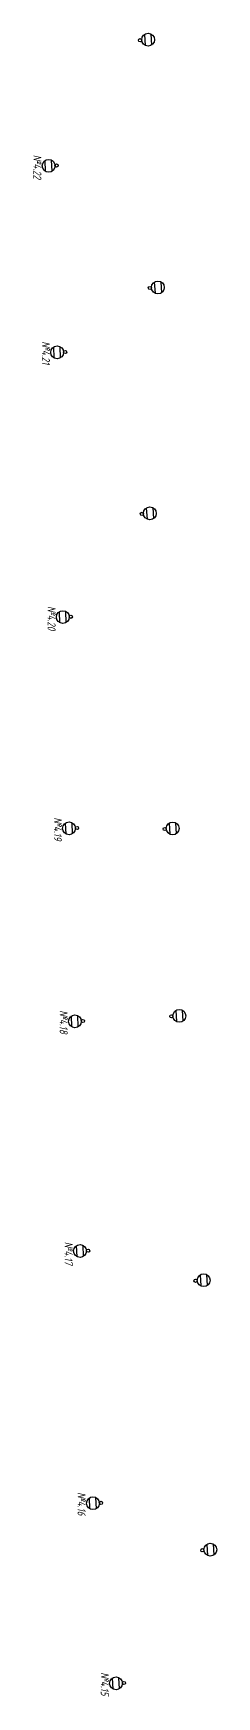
# Model space of a CAD drawing. Extents: x 17765 to 20362, y 13375 to 15893.
# Drawn here: x 17803.2 to 17831.8, y 14759.5 to 15019.3 of the extents above; entities that cross this region are included whole.
import ezdxf

# ---------------------------------------------------------------- set-up
doc = ezdxf.new("R2010")
doc.units = 0
for name, color, linetype in [('ЭН_ВЫНОСКИ_НОМЕРА_ОПОРЫ', 1, 'CONTINUOUS'), ('ЭН_СУЩ_ОПОРА__ЗАМ__СВЕТ__Н', 5, 'CONTINUOUS'), ('ЭН_СУЩ_ОПОРА_К1_LED', 7, 'CONTINUOUS')]:
    doc.layers.add(name, color=color, linetype=linetype)
doc.styles.get("Standard").update_dxf_attribs({"font": 'isocpeui.ttf', "width": 0.8})

# ---------------------------------------------------------------- blocks, each defined once
blk = doc.blocks.new('*U606')
at = {"layer": 'ЭН_СУЩ_ОПОРА__ЗАМ__СВЕТ__Н'}
for points in [[(-1.71, -0.94), (-1.78, 0.79)], [(-0.71, -0.9), (-0.78, 0.83)]]:
    blk.add_lwpolyline(points, dxfattribs=at)
for centre, radius in [((-1.24, -0.05), 1), ((0, 0), 0.25)]:
    blk.add_circle(centre, radius, dxfattribs=at)
blk = doc.blocks.new('*U607')
at = {"layer": 'ЭН_СУЩ_ОПОРА_К1_LED', "color": 18}
for points in [[(-1.71, -0.94), (-1.78, 0.79)], [(-0.71, -0.9), (-0.78, 0.84)]]:
    blk.add_lwpolyline(points, dxfattribs=at)
for centre, radius in [((-1.25, -0.05), 1), ((0, 0), 0.25)]:
    blk.add_circle(centre, radius, dxfattribs=at)
blk = doc.blocks.new('*U610')
at = {"layer": 'ЭН_СУЩ_ОПОРА_К1_LED', "color": 18}
for points in [[(0.69, 0.91), (0.81, -0.81)], [(1.69, 0.98), (1.8, -0.75)]]:
    blk.add_lwpolyline(points, dxfattribs=at)
for centre, radius in [((0, 0), 0.25), ((1.25, 0.08), 1)]:
    blk.add_circle(centre, radius, dxfattribs=at)

msp = doc.modelspace()

# ---------------------------------------------------------------- block references
at = {"layer": 'ЭН_СУЩ_ОПОРА__ЗАМ__СВЕТ__Н'}
for p in [(17806.85, 14998.64), (17808.18, 14969.51), (17809.07, 14928.16), (17810.04, 14895.16), (17810.95, 14865.03), (17813.76, 14789.76), (17817.36, 14761.63)]:
    msp.add_blockref('*U606', p, dxfattribs=at)
at = {"layer": 'ЭН_СУЩ_ОПОРА_К1_LED'}
for name, p in [('*U610', (17819.87, 15018.21)), ('*U610', (17821.39, 14979.51)), ('*U610', (17820.14, 14944.23)), ('*U610', (17823.7, 14895.02)), ('*U610', (17824.74, 14865.75)), ('*U607', (17811.76, 14829.15)), ('*U610', (17828.52, 14824.46)), ('*U610', (17829.56, 14782.37))]:
    msp.add_blockref(name, p, dxfattribs=at)

# ---------------------------------------------------------------- texts
at = {"layer": 'ЭН_ВЫНОСКИ_НОМЕРА_ОПОРЫ', "color": 1, "char_height": 1.25, "attachment_point": 1, "rotation": 269.8832}
for s, heights, insert in [('{\\C5;\\c16711680;№4.22}', [-1.25], (17804.49, 15000.3)), ('{\\C5;\\c16711680;№4.21}', [-1.25], (17805.82, 14971.17)), ('{\\C5;\\c16711680;№4.20}', [-1.25], (17806.71, 14929.82)), ('{\\C5;\\c16711680;№4.19}', [-1.25], (17807.68, 14896.82)), ('{\\C5;\\c16711680;№4.18}', [-1.25], (17808.59, 14866.69)), ('{\\C256;\\c0;№4.17}', [-1.27], (17809.36, 14830.53)), ('{\\C5;\\c16711680;№4.16}', [-1.25], (17811.39, 14791.42)), ('{\\C5;\\c16711680;№4.15}', [-1.25], (17815, 14763.29))]:
    msp.add_mtext_dynamic_manual_height_columns(s, width=2.9055, gutter_width=12.5, heights=heights, dxfattribs=dict(at, insert=insert))

doc.saveas('drawing.dxf')
